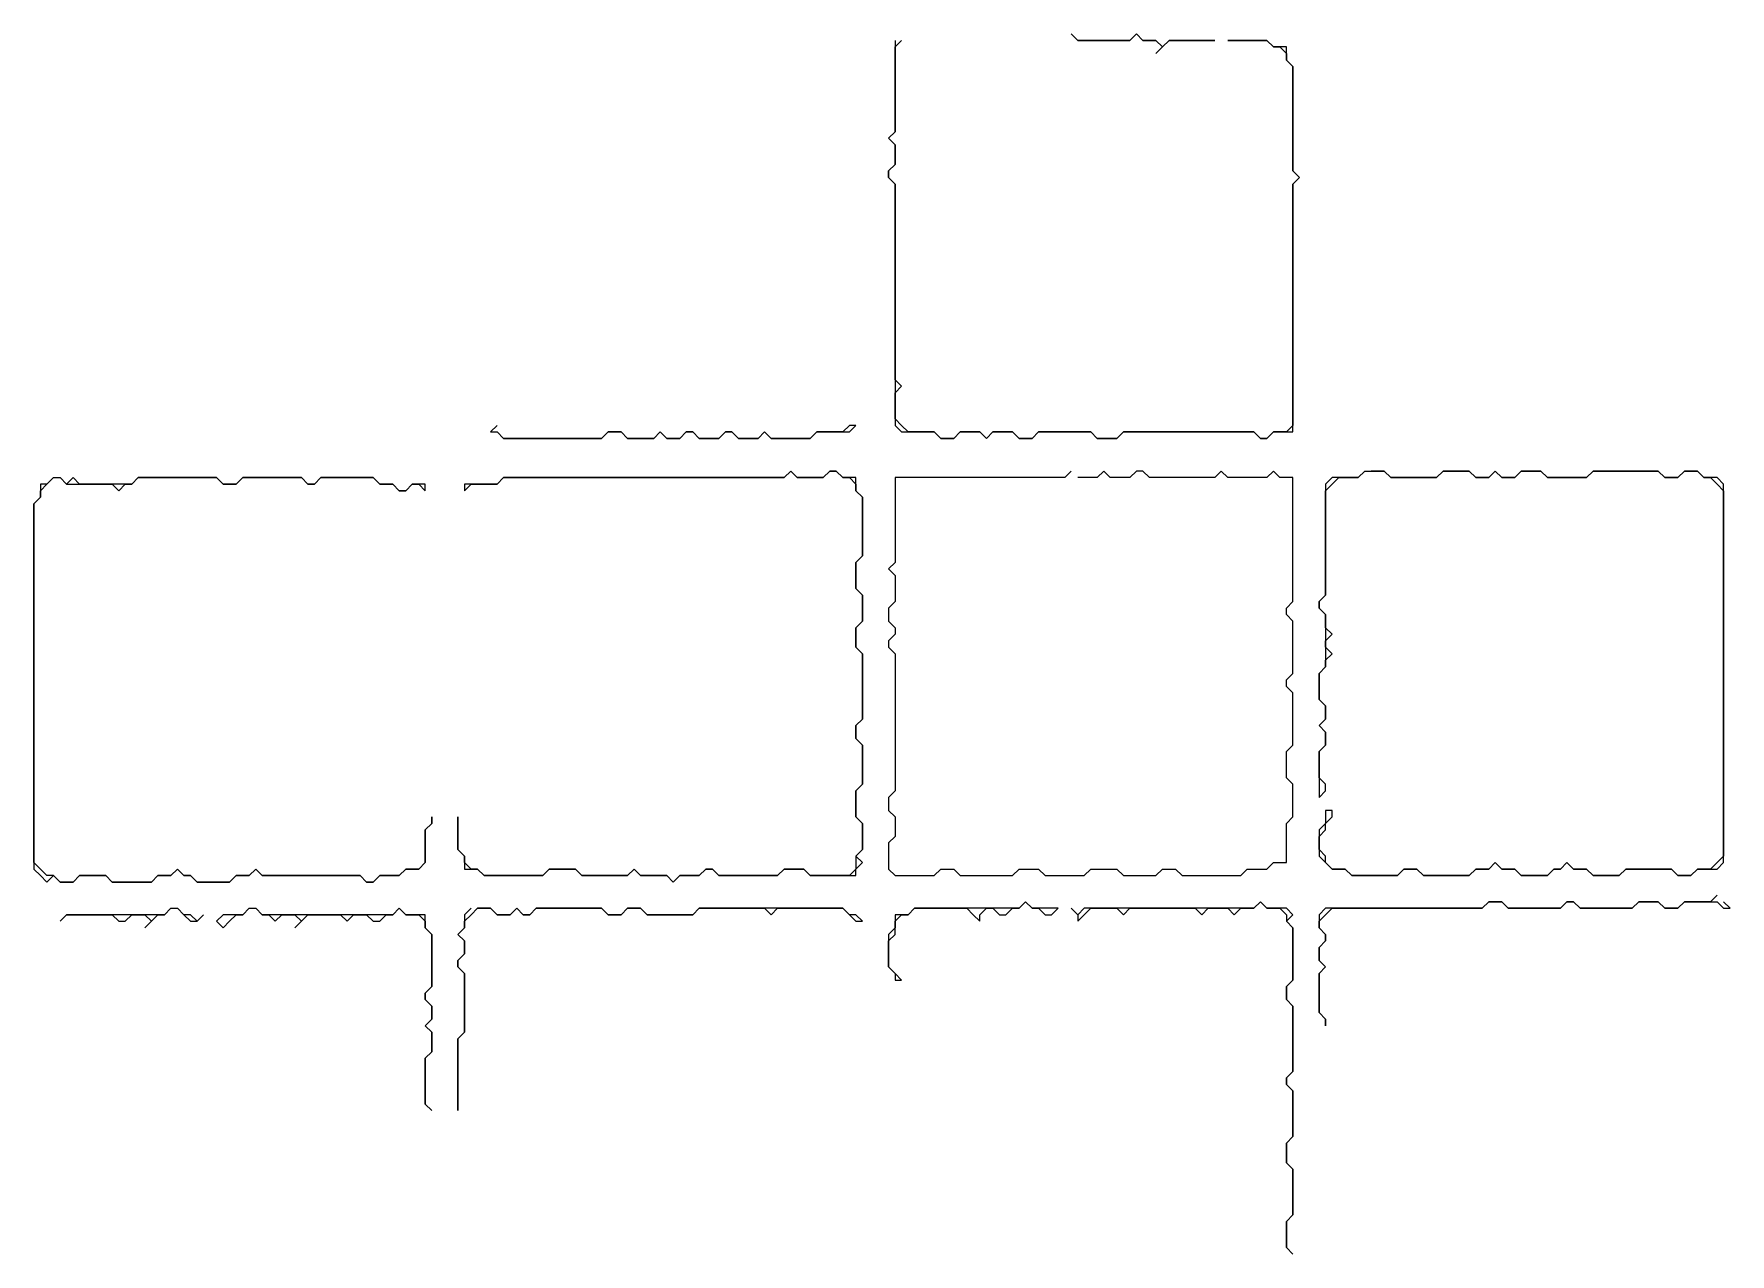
# Model space of a CAD drawing. Header units: metres. Extents: x 0 to 600, y 0 to 400.
# Drawn here: x 297.92 to 336.61, y 133.93 to 161.76 of the extents above; entities that cross this region are included whole.
import ezdxf

# ---------------------------------------------------------------- set-up
doc = ezdxf.new("R2010")
doc.units = ezdxf.units.M

msp = doc.modelspace()

# ---------------------------------------------------------------- linework, layer by layer
for points in [[(321.577, 161.756), (321.726, 161.607), (321.875, 161.607), (322.024, 161.607), (322.173, 161.607), (322.321, 161.607), (322.47, 161.607), (322.619, 161.607), (322.768, 161.607), (322.917, 161.607), (323.065, 161.756), (323.214, 161.607), (323.363, 161.607), (323.512, 161.607), (323.661, 161.458), (323.512, 161.31), (323.661, 161.458), (323.81, 161.607), (323.958, 161.607), (324.107, 161.607), (324.256, 161.607), (324.405, 161.607), (324.554, 161.607), (324.702, 161.607), (324.851, 161.607), (324.702, 161.607), (324.554, 161.607), (324.405, 161.607), (324.256, 161.607), (324.107, 161.607), (323.958, 161.607), (323.81, 161.607), (323.661, 161.458), (323.512, 161.607), (323.363, 161.607), (323.214, 161.607), (323.065, 161.756), (322.917, 161.607), (322.768, 161.607), (322.619, 161.607), (322.47, 161.607), (322.321, 161.607), (322.173, 161.607), (322.024, 161.607), (321.875, 161.607), (321.726, 161.607)], [(317.56, 161.607), (317.56, 161.458), (317.56, 161.31), (317.56, 161.161), (317.56, 161.012), (317.56, 160.863), (317.56, 160.714), (317.56, 160.565), (317.56, 160.417), (317.56, 160.268), (317.56, 160.119), (317.56, 159.97), (317.56, 159.821), (317.56, 159.673), (317.56, 159.524), (317.411, 159.375), (317.56, 159.226), (317.56, 159.077), (317.56, 158.929), (317.56, 158.78), (317.411, 158.631), (317.411, 158.482), (317.56, 158.333), (317.56, 158.185), (317.56, 158.036), (317.56, 157.887), (317.56, 157.738), (317.56, 157.589), (317.56, 157.44), (317.56, 157.292), (317.56, 157.143), (317.56, 156.994), (317.56, 156.845), (317.56, 156.696), (317.56, 156.548), (317.56, 156.399), (317.56, 156.25), (317.56, 156.101), (317.56, 155.952), (317.56, 155.804), (317.56, 155.655), (317.56, 155.506), (317.56, 155.357), (317.56, 155.208), (317.56, 155.06), (317.56, 154.911), (317.56, 154.762), (317.56, 154.613), (317.56, 154.464), (317.56, 154.315), (317.56, 154.167), (317.56, 154.018), (317.56, 153.869), (317.56, 153.72), (317.56, 153.571), (317.56, 153.423), (317.56, 153.274), (317.56, 153.125), (317.56, 152.976), (317.56, 152.827), (317.708, 152.679), (317.857, 152.679), (318.006, 152.679), (318.155, 152.679), (318.304, 152.679), (318.452, 152.679), (318.601, 152.53), (318.75, 152.53), (318.899, 152.53), (319.048, 152.679), (319.196, 152.679), (319.345, 152.679), (319.494, 152.679), (319.643, 152.53), (319.792, 152.679), (319.94, 152.679), (320.089, 152.679), (320.238, 152.679), (320.387, 152.53), (320.536, 152.53), (320.685, 152.53), (320.833, 152.679), (320.982, 152.679), (321.131, 152.679), (321.28, 152.679), (321.429, 152.679), (321.577, 152.679), (321.726, 152.679), (321.875, 152.679), (322.024, 152.679), (322.173, 152.53), (322.321, 152.53), (322.47, 152.53), (322.619, 152.53), (322.768, 152.679), (322.917, 152.679), (323.065, 152.679), (323.214, 152.679), (323.363, 152.679), (323.512, 152.679), (323.661, 152.679), (323.81, 152.679), (323.958, 152.679), (324.107, 152.679), (324.256, 152.679), (324.405, 152.679), (324.554, 152.679), (324.702, 152.679), (324.851, 152.679), (325, 152.679), (325.149, 152.679), (325.298, 152.679), (325.446, 152.679), (325.595, 152.679), (325.744, 152.679), (325.893, 152.53), (326.042, 152.53), (326.19, 152.679), (326.339, 152.679), (326.488, 152.679), (326.637, 152.679), (326.637, 152.827), (326.637, 152.976), (326.637, 153.125), (326.637, 153.274), (326.637, 153.423), (326.637, 153.571), (326.637, 153.72), (326.637, 153.869), (326.637, 154.018), (326.637, 154.167), (326.637, 154.315), (326.637, 154.464), (326.637, 154.613), (326.637, 154.762), (326.637, 154.911), (326.637, 155.06), (326.637, 155.208), (326.637, 155.357), (326.637, 155.506), (326.637, 155.655), (326.637, 155.804), (326.637, 155.952), (326.637, 156.101), (326.637, 156.25), (326.637, 156.399), (326.637, 156.548), (326.637, 156.696), (326.637, 156.845), (326.637, 156.994), (326.637, 157.143), (326.637, 157.292), (326.637, 157.44), (326.637, 157.589), (326.637, 157.738), (326.637, 157.887), (326.637, 158.036), (326.637, 158.185), (326.637, 158.333), (326.786, 158.482), (326.637, 158.631), (326.637, 158.78), (326.637, 158.929), (326.637, 159.077), (326.637, 159.226), (326.637, 159.375), (326.637, 159.524), (326.637, 159.673), (326.637, 159.821), (326.637, 159.97), (326.637, 160.119), (326.637, 160.268), (326.637, 160.417), (326.637, 160.565), (326.637, 160.714), (326.637, 160.863), (326.637, 161.012), (326.488, 161.161), (326.488, 161.31), (326.488, 161.458), (326.339, 161.458), (326.19, 161.458), (326.042, 161.607), (325.893, 161.607), (325.744, 161.607), (325.595, 161.607), (325.446, 161.607), (325.298, 161.607), (325.149, 161.607), (325.298, 161.607), (325.446, 161.607), (325.595, 161.607), (325.744, 161.607), (325.893, 161.607), (326.042, 161.607), (326.19, 161.458), (326.339, 161.458), (326.488, 161.31), (326.488, 161.161), (326.637, 161.012), (326.637, 160.863), (326.637, 160.714), (326.637, 160.565), (326.637, 160.417), (326.637, 160.268), (326.637, 160.119), (326.637, 159.97), (326.637, 159.821), (326.637, 159.673), (326.637, 159.524), (326.637, 159.375), (326.637, 159.226), (326.637, 159.077), (326.637, 158.929), (326.637, 158.78), (326.637, 158.631), (326.786, 158.482), (326.637, 158.333), (326.637, 158.185), (326.637, 158.036), (326.637, 157.887), (326.637, 157.738), (326.637, 157.589), (326.637, 157.44), (326.637, 157.292), (326.637, 157.143), (326.637, 156.994), (326.637, 156.845), (326.637, 156.696), (326.637, 156.548), (326.637, 156.399), (326.637, 156.25), (326.637, 156.101), (326.637, 155.952), (326.637, 155.804), (326.637, 155.655), (326.637, 155.506), (326.637, 155.357), (326.637, 155.208), (326.637, 155.06), (326.637, 154.911), (326.637, 154.762), (326.637, 154.613), (326.637, 154.464), (326.637, 154.315), (326.637, 154.167), (326.637, 154.018), (326.637, 153.869), (326.637, 153.72), (326.637, 153.571), (326.637, 153.423), (326.637, 153.274), (326.637, 153.125), (326.637, 152.976), (326.637, 152.827), (326.488, 152.679), (326.339, 152.679), (326.19, 152.679), (326.042, 152.53), (325.893, 152.53), (325.744, 152.679), (325.595, 152.679), (325.446, 152.679), (325.298, 152.679), (325.149, 152.679), (325, 152.679), (324.851, 152.679), (324.702, 152.679), (324.554, 152.679), (324.405, 152.679), (324.256, 152.679), (324.107, 152.679), (323.958, 152.679), (323.81, 152.679), (323.661, 152.679), (323.512, 152.679), (323.363, 152.679), (323.214, 152.679), (323.065, 152.679), (322.917, 152.679), (322.768, 152.679), (322.619, 152.53), (322.47, 152.53), (322.321, 152.53), (322.173, 152.53), (322.024, 152.679), (321.875, 152.679), (321.726, 152.679), (321.577, 152.679), (321.429, 152.679), (321.28, 152.679), (321.131, 152.679), (320.982, 152.679), (320.833, 152.679), (320.685, 152.53), (320.536, 152.53), (320.387, 152.53), (320.238, 152.679), (320.089, 152.679), (319.94, 152.679), (319.792, 152.679), (319.643, 152.53), (319.494, 152.679), (319.345, 152.679), (319.196, 152.679), (319.048, 152.679), (318.899, 152.53), (318.75, 152.53), (318.601, 152.53), (318.452, 152.679), (318.304, 152.679), (318.155, 152.679), (318.006, 152.679), (317.857, 152.679), (317.708, 152.827), (317.56, 152.976), (317.56, 153.125), (317.56, 153.274), (317.56, 153.423), (317.56, 153.571), (317.708, 153.72), (317.56, 153.869), (317.56, 154.018), (317.56, 154.167), (317.56, 154.315), (317.56, 154.464), (317.56, 154.613), (317.56, 154.762), (317.56, 154.911), (317.56, 155.06), (317.56, 155.208), (317.56, 155.357), (317.56, 155.506), (317.56, 155.655), (317.56, 155.804), (317.56, 155.952), (317.56, 156.101), (317.56, 156.25), (317.56, 156.399), (317.56, 156.548), (317.56, 156.696), (317.56, 156.845), (317.56, 156.994), (317.56, 157.143), (317.56, 157.292), (317.56, 157.44), (317.56, 157.589), (317.56, 157.738), (317.56, 157.887), (317.56, 158.036), (317.56, 158.185), (317.56, 158.333), (317.411, 158.482), (317.411, 158.631), (317.56, 158.78), (317.56, 158.929), (317.56, 159.077), (317.56, 159.226), (317.411, 159.375), (317.56, 159.524), (317.56, 159.673), (317.56, 159.821), (317.56, 159.97), (317.56, 160.119), (317.56, 160.268), (317.56, 160.417), (317.56, 160.565), (317.56, 160.714), (317.56, 160.863), (317.56, 161.012), (317.56, 161.161), (317.56, 161.31), (317.56, 161.458), (317.708, 161.607)], [(308.482, 152.827), (308.333, 152.679), (308.482, 152.679), (308.631, 152.53), (308.78, 152.53), (308.929, 152.53), (309.077, 152.53), (309.226, 152.53), (309.375, 152.53), (309.524, 152.53), (309.673, 152.53), (309.821, 152.53), (309.97, 152.53), (310.119, 152.53), (310.268, 152.53), (310.417, 152.53), (310.565, 152.53), (310.714, 152.53), (310.863, 152.53), (311.012, 152.679), (311.161, 152.679), (311.31, 152.679), (311.458, 152.53), (311.607, 152.53), (311.756, 152.53), (311.905, 152.53), (312.054, 152.53), (312.202, 152.679), (312.351, 152.53), (312.5, 152.53), (312.649, 152.53), (312.798, 152.679), (312.946, 152.679), (313.095, 152.53), (313.244, 152.53), (313.393, 152.53), (313.542, 152.53), (313.69, 152.679), (313.839, 152.679), (313.988, 152.53), (314.137, 152.53), (314.286, 152.53), (314.435, 152.53), (314.583, 152.679), (314.732, 152.53), (314.881, 152.53), (315.03, 152.53), (315.179, 152.53), (315.327, 152.53), (315.476, 152.53), (315.625, 152.53), (315.774, 152.679), (315.923, 152.679), (316.071, 152.679), (316.22, 152.679), (316.369, 152.679), (316.518, 152.679), (316.667, 152.827), (316.518, 152.827), (316.369, 152.679), (316.22, 152.679), (316.071, 152.679), (315.923, 152.679), (315.774, 152.679), (315.625, 152.53), (315.476, 152.53), (315.327, 152.53), (315.179, 152.53), (315.03, 152.53), (314.881, 152.53), (314.732, 152.53), (314.583, 152.679), (314.435, 152.53), (314.286, 152.53), (314.137, 152.53), (313.988, 152.53), (313.839, 152.679), (313.69, 152.679), (313.542, 152.53), (313.393, 152.53), (313.244, 152.53), (313.095, 152.53), (312.946, 152.679), (312.798, 152.679), (312.649, 152.53), (312.5, 152.53), (312.351, 152.53), (312.202, 152.679), (312.054, 152.53), (311.905, 152.53), (311.756, 152.53), (311.607, 152.53), (311.458, 152.53), (311.31, 152.679), (311.161, 152.679), (311.012, 152.679), (310.863, 152.53), (310.714, 152.53), (310.565, 152.53), (310.417, 152.53), (310.268, 152.53), (310.119, 152.53), (309.97, 152.53), (309.821, 152.53), (309.673, 152.53), (309.524, 152.53), (309.375, 152.53), (309.226, 152.53), (309.077, 152.53), (308.929, 152.53), (308.78, 152.53), (308.631, 152.53), (308.482, 152.679)], [(315.179, 151.786), (315.03, 151.637), (314.881, 151.637), (314.732, 151.637), (314.583, 151.637), (314.435, 151.637), (314.286, 151.637), (314.137, 151.637), (313.988, 151.637), (313.839, 151.637), (313.69, 151.637), (313.542, 151.637), (313.393, 151.637), (313.244, 151.637), (313.095, 151.637), (312.946, 151.637), (312.798, 151.637), (312.649, 151.637), (312.5, 151.637), (312.351, 151.637), (312.202, 151.637), (312.054, 151.637), (311.905, 151.637), (311.756, 151.637), (311.607, 151.637), (311.458, 151.637), (311.31, 151.637), (311.161, 151.637), (311.012, 151.637), (310.863, 151.637), (310.714, 151.637), (310.565, 151.637), (310.417, 151.637), (310.268, 151.637), (310.119, 151.637), (309.97, 151.637), (309.821, 151.637), (309.673, 151.637), (309.524, 151.637), (309.375, 151.637), (309.226, 151.637), (309.077, 151.637), (308.929, 151.637), (308.78, 151.637), (308.631, 151.637), (308.482, 151.488), (308.333, 151.488), (308.185, 151.488), (308.036, 151.488), (307.887, 151.488), (307.738, 151.488), (307.738, 151.339), (307.887, 151.488), (308.036, 151.488), (308.185, 151.488), (308.333, 151.488), (308.482, 151.488), (308.631, 151.637), (308.78, 151.637), (308.929, 151.637), (309.077, 151.637), (309.226, 151.637), (309.375, 151.637), (309.524, 151.637), (309.673, 151.637), (309.821, 151.637), (309.97, 151.637), (310.119, 151.637), (310.268, 151.637), (310.417, 151.637), (310.565, 151.637), (310.714, 151.637), (310.863, 151.637), (311.012, 151.637), (311.161, 151.637), (311.31, 151.637), (311.458, 151.637), (311.607, 151.637), (311.756, 151.637), (311.905, 151.637), (312.054, 151.637), (312.202, 151.637), (312.351, 151.637), (312.5, 151.637), (312.649, 151.637), (312.798, 151.637), (312.946, 151.637), (313.095, 151.637), (313.244, 151.637), (313.393, 151.637), (313.542, 151.637), (313.69, 151.637), (313.839, 151.637), (313.988, 151.637), (314.137, 151.637), (314.286, 151.637), (314.435, 151.637), (314.583, 151.637), (314.732, 151.637), (314.881, 151.637), (315.03, 151.637), (315.179, 151.786), (315.327, 151.637), (315.476, 151.637), (315.625, 151.637), (315.774, 151.637), (315.923, 151.637), (316.071, 151.786), (316.22, 151.786), (316.369, 151.637), (316.518, 151.637), (316.667, 151.488), (316.667, 151.339), (316.815, 151.19), (316.815, 151.042), (316.815, 150.893), (316.815, 150.744), (316.815, 150.595), (316.815, 150.446), (316.815, 150.298), (316.815, 150.149), (316.815, 150), (316.815, 149.851), (316.667, 149.702), (316.667, 149.554), (316.667, 149.405), (316.667, 149.256), (316.667, 149.107), (316.815, 148.958), (316.815, 148.81), (316.815, 148.661), (316.815, 148.512), (316.815, 148.363), (316.667, 148.214), (316.667, 148.065), (316.667, 147.917), (316.667, 147.768), (316.815, 147.619), (316.815, 147.47), (316.815, 147.321), (316.815, 147.173), (316.815, 147.024), (316.815, 146.875), (316.815, 146.726), (316.815, 146.577), (316.815, 146.429), (316.815, 146.28), (316.815, 146.131), (316.667, 145.982), (316.667, 145.833), (316.667, 145.685), (316.815, 145.536), (316.815, 145.387), (316.815, 145.238), (316.815, 145.089), (316.815, 144.94), (316.815, 144.792), (316.815, 144.643), (316.667, 144.494), (316.667, 144.345), (316.667, 144.196), (316.667, 144.048), (316.667, 143.899), (316.815, 143.75), (316.815, 143.601), (316.815, 143.452), (316.815, 143.304), (316.815, 143.155), (316.667, 143.006), (316.667, 142.857), (316.667, 142.708), (316.518, 142.56), (316.369, 142.56), (316.22, 142.56), (316.071, 142.56), (315.923, 142.56), (315.774, 142.56), (315.625, 142.56), (315.476, 142.708), (315.327, 142.708), (315.179, 142.708), (315.03, 142.708), (314.881, 142.56), (314.732, 142.56), (314.583, 142.56), (314.435, 142.56), (314.286, 142.56), (314.137, 142.56), (313.988, 142.56), (313.839, 142.56), (313.69, 142.56), (313.542, 142.56), (313.393, 142.708), (313.244, 142.708), (313.095, 142.56), (312.946, 142.56), (312.798, 142.56), (312.649, 142.56), (312.5, 142.411), (312.351, 142.56), (312.202, 142.56), (312.054, 142.56), (311.905, 142.56), (311.756, 142.56), (311.607, 142.708), (311.458, 142.56), (311.31, 142.56), (311.161, 142.56), (311.012, 142.56), (310.863, 142.56), (310.714, 142.56), (310.565, 142.56), (310.417, 142.56), (310.268, 142.708), (310.119, 142.708), (309.97, 142.708), (309.821, 142.708), (309.673, 142.708), (309.524, 142.56), (309.375, 142.56), (309.226, 142.56), (309.077, 142.56), (308.929, 142.56), (308.78, 142.56), (308.631, 142.56), (308.482, 142.56), (308.333, 142.56), (308.185, 142.56), (308.036, 142.708), (307.887, 142.708), (307.738, 142.857), (307.738, 143.006), (307.589, 143.155), (307.589, 143.304), (307.589, 143.452), (307.589, 143.601), (307.589, 143.75), (307.589, 143.899), (307.589, 143.75), (307.589, 143.601), (307.589, 143.452), (307.589, 143.304), (307.589, 143.155), (307.738, 143.006), (307.738, 142.857), (307.738, 142.708), (307.887, 142.708), (308.036, 142.708), (308.185, 142.56), (308.333, 142.56), (308.482, 142.56), (308.631, 142.56), (308.78, 142.56), (308.929, 142.56), (309.077, 142.56), (309.226, 142.56), (309.375, 142.56), (309.524, 142.56), (309.673, 142.708), (309.821, 142.708), (309.97, 142.708), (310.119, 142.708), (310.268, 142.708), (310.417, 142.56), (310.565, 142.56), (310.714, 142.56), (310.863, 142.56), (311.012, 142.56), (311.161, 142.56), (311.31, 142.56), (311.458, 142.56), (311.607, 142.708), (311.756, 142.56), (311.905, 142.56), (312.054, 142.56), (312.202, 142.56), (312.351, 142.56), (312.5, 142.411), (312.649, 142.56), (312.798, 142.56), (312.946, 142.56), (313.095, 142.56), (313.244, 142.708), (313.393, 142.708), (313.542, 142.56), (313.69, 142.56), (313.839, 142.56), (313.988, 142.56), (314.137, 142.56), (314.286, 142.56), (314.435, 142.56), (314.583, 142.56), (314.732, 142.56), (314.881, 142.56), (315.03, 142.708), (315.179, 142.708), (315.327, 142.708), (315.476, 142.708), (315.625, 142.56), (315.774, 142.56), (315.923, 142.56), (316.071, 142.56), (316.22, 142.56), (316.369, 142.56), (316.518, 142.56), (316.667, 142.56), (316.667, 142.708), (316.815, 142.857), (316.667, 143.006), (316.815, 143.155), (316.815, 143.304), (316.815, 143.452), (316.815, 143.601), (316.815, 143.75), (316.667, 143.899), (316.667, 144.048), (316.667, 144.196), (316.667, 144.345), (316.667, 144.494), (316.815, 144.643), (316.815, 144.792), (316.815, 144.94), (316.815, 145.089), (316.815, 145.238), (316.815, 145.387), (316.815, 145.536), (316.667, 145.685), (316.667, 145.833), (316.667, 145.982), (316.815, 146.131), (316.815, 146.28), (316.815, 146.429), (316.815, 146.577), (316.815, 146.726), (316.815, 146.875), (316.815, 147.024), (316.815, 147.173), (316.815, 147.321), (316.815, 147.47), (316.815, 147.619), (316.667, 147.768), (316.667, 147.917), (316.667, 148.065), (316.667, 148.214), (316.815, 148.363), (316.815, 148.512), (316.815, 148.661), (316.815, 148.81), (316.815, 148.958), (316.667, 149.107), (316.667, 149.256), (316.667, 149.405), (316.667, 149.554), (316.667, 149.702), (316.815, 149.851), (316.815, 150), (316.815, 150.149), (316.815, 150.298), (316.815, 150.446), (316.815, 150.595), (316.815, 150.744), (316.815, 150.893), (316.815, 151.042), (316.815, 151.19), (316.667, 151.339), (316.667, 151.488), (316.667, 151.637), (316.518, 151.637), (316.369, 151.637), (316.22, 151.786), (316.071, 151.786), (315.923, 151.637), (315.774, 151.637), (315.625, 151.637), (315.476, 151.637), (315.327, 151.637)], [(321.577, 151.786), (321.429, 151.637), (321.28, 151.637), (321.131, 151.637), (320.982, 151.637), (320.833, 151.637), (320.685, 151.637), (320.536, 151.637), (320.387, 151.637), (320.238, 151.637), (320.089, 151.637), (319.94, 151.637), (319.792, 151.637), (319.643, 151.637), (319.494, 151.637), (319.345, 151.637), (319.196, 151.637), (319.048, 151.637), (318.899, 151.637), (318.75, 151.637), (318.601, 151.637), (318.452, 151.637), (318.304, 151.637), (318.155, 151.637), (318.006, 151.637), (317.857, 151.637), (317.708, 151.637), (317.56, 151.637), (317.56, 151.488), (317.56, 151.339), (317.56, 151.19), (317.56, 151.042), (317.56, 150.893), (317.56, 150.744), (317.56, 150.595), (317.56, 150.446), (317.56, 150.298), (317.56, 150.149), (317.56, 150), (317.56, 149.851), (317.56, 149.702), (317.411, 149.554), (317.56, 149.405), (317.56, 149.256), (317.56, 149.107), (317.56, 148.958), (317.56, 148.81), (317.411, 148.661), (317.411, 148.512), (317.411, 148.363), (317.56, 148.214), (317.56, 148.065), (317.411, 147.917), (317.411, 147.768), (317.56, 147.619), (317.56, 147.47), (317.56, 147.321), (317.56, 147.173), (317.56, 147.024), (317.56, 146.875), (317.56, 146.726), (317.56, 146.577), (317.56, 146.429), (317.56, 146.28), (317.56, 146.131), (317.56, 145.982), (317.56, 145.833), (317.56, 145.685), (317.56, 145.536), (317.56, 145.387), (317.56, 145.238), (317.56, 145.089), (317.56, 144.94), (317.56, 144.792), (317.56, 144.643), (317.56, 144.494), (317.411, 144.345), (317.411, 144.196), (317.411, 144.048), (317.56, 143.899), (317.56, 143.75), (317.56, 143.601), (317.56, 143.452), (317.411, 143.304), (317.411, 143.155), (317.411, 143.006), (317.411, 142.857), (317.411, 142.708), (317.56, 142.56), (317.708, 142.56), (317.857, 142.56), (318.006, 142.56), (318.155, 142.56), (318.304, 142.56), (318.452, 142.56), (318.601, 142.708), (318.75, 142.708), (318.899, 142.708), (319.048, 142.56), (319.196, 142.56), (319.345, 142.56), (319.494, 142.56), (319.643, 142.56), (319.792, 142.56), (319.94, 142.56), (320.089, 142.56), (320.238, 142.56), (320.387, 142.708), (320.536, 142.708), (320.685, 142.708), (320.833, 142.708), (320.982, 142.56), (321.131, 142.56), (321.28, 142.56), (321.429, 142.56), (321.577, 142.56), (321.726, 142.56), (321.875, 142.56), (322.024, 142.708), (322.173, 142.708), (322.321, 142.708), (322.47, 142.708), (322.619, 142.708), (322.768, 142.56), (322.917, 142.56), (323.065, 142.56), (323.214, 142.56), (323.363, 142.56), (323.512, 142.56), (323.661, 142.708), (323.81, 142.708), (323.958, 142.708), (324.107, 142.56), (324.256, 142.56), (324.405, 142.56), (324.554, 142.56), (324.702, 142.56), (324.851, 142.56), (325, 142.56), (325.149, 142.56), (325.298, 142.56), (325.446, 142.56), (325.595, 142.708), (325.744, 142.708), (325.893, 142.708), (326.042, 142.708), (326.19, 142.857), (326.339, 142.857), (326.488, 142.857), (326.488, 143.006), (326.488, 143.155), (326.488, 143.304), (326.488, 143.452), (326.488, 143.601), (326.488, 143.75), (326.637, 143.899), (326.637, 144.048), (326.637, 144.196), (326.637, 144.345), (326.637, 144.494), (326.637, 144.643), (326.488, 144.792), (326.488, 144.94), (326.488, 145.089), (326.488, 145.238), (326.488, 145.387), (326.637, 145.536), (326.637, 145.685), (326.637, 145.833), (326.637, 145.982), (326.637, 146.131), (326.637, 146.28), (326.637, 146.429), (326.637, 146.577), (326.637, 146.726), (326.488, 146.875), (326.488, 147.024), (326.637, 147.173), (326.637, 147.321), (326.637, 147.47), (326.637, 147.619), (326.637, 147.768), (326.637, 147.917), (326.637, 148.065), (326.637, 148.214), (326.637, 148.363), (326.488, 148.512), (326.488, 148.661), (326.637, 148.81), (326.637, 148.958), (326.637, 149.107), (326.637, 149.256), (326.637, 149.405), (326.637, 149.554), (326.637, 149.702), (326.637, 149.851), (326.637, 150), (326.637, 150.149), (326.637, 150.298), (326.637, 150.446), (326.637, 150.595), (326.637, 150.744), (326.637, 150.893), (326.637, 151.042), (326.637, 151.19), (326.637, 151.339), (326.637, 151.488), (326.637, 151.637), (326.488, 151.637), (326.339, 151.637), (326.19, 151.786), (326.042, 151.637), (325.893, 151.637), (325.744, 151.637), (325.595, 151.637), (325.446, 151.637), (325.298, 151.637), (325.149, 151.637), (325, 151.786), (324.851, 151.637), (324.702, 151.637), (324.554, 151.637), (324.405, 151.637), (324.256, 151.637), (324.107, 151.637), (323.958, 151.637), (323.81, 151.637), (323.661, 151.637), (323.512, 151.637), (323.363, 151.637), (323.214, 151.786), (323.065, 151.786), (322.917, 151.637), (322.768, 151.637), (322.619, 151.637), (322.47, 151.637), (322.321, 151.786), (322.173, 151.637), (322.024, 151.637), (321.875, 151.637), (321.726, 151.637)], [(328.274, 151.786), (328.125, 151.637), (327.976, 151.637), (327.827, 151.637), (327.679, 151.637), (327.53, 151.637), (327.381, 151.488), (327.381, 151.339), (327.381, 151.19), (327.381, 151.042), (327.381, 150.893), (327.381, 150.744), (327.381, 150.595), (327.381, 150.446), (327.381, 150.298), (327.381, 150.149), (327.381, 150), (327.381, 149.851), (327.381, 149.702), (327.381, 149.554), (327.381, 149.405), (327.381, 149.256), (327.381, 149.107), (327.381, 148.958), (327.232, 148.81), (327.232, 148.661), (327.381, 148.512), (327.381, 148.363), (327.381, 148.214), (327.381, 148.065), (327.381, 147.917), (327.381, 147.768), (327.381, 147.619), (327.381, 147.47), (327.381, 147.321), (327.232, 147.173), (327.232, 147.024), (327.232, 146.875), (327.232, 146.726), (327.232, 146.577), (327.381, 146.429), (327.381, 146.28), (327.381, 146.131), (327.232, 145.982), (327.381, 145.833), (327.381, 145.685), (327.381, 145.536), (327.232, 145.387), (327.232, 145.238), (327.232, 145.089), (327.232, 144.94), (327.232, 144.792), (327.232, 144.643), (327.232, 144.494), (327.232, 144.345), (327.381, 144.494), (327.381, 144.643), (327.232, 144.792), (327.232, 144.94), (327.232, 145.089), (327.232, 145.238), (327.232, 145.387), (327.381, 145.536), (327.381, 145.685), (327.381, 145.833), (327.232, 145.982), (327.381, 146.131), (327.381, 146.28), (327.381, 146.429), (327.232, 146.577), (327.232, 146.726), (327.232, 146.875), (327.232, 147.024), (327.232, 147.173), (327.381, 147.321), (327.381, 147.47), (327.53, 147.619), (327.381, 147.768), (327.381, 147.917), (327.53, 148.065), (327.381, 148.214), (327.381, 148.363), (327.381, 148.512), (327.232, 148.661), (327.232, 148.81), (327.381, 148.958), (327.381, 149.107), (327.381, 149.256), (327.381, 149.405), (327.381, 149.554), (327.381, 149.702), (327.381, 149.851), (327.381, 150), (327.381, 150.149), (327.381, 150.298), (327.381, 150.446), (327.381, 150.595), (327.381, 150.744), (327.381, 150.893), (327.381, 151.042), (327.381, 151.19), (327.381, 151.339), (327.53, 151.488), (327.679, 151.637), (327.827, 151.637), (327.976, 151.637), (328.125, 151.637), (328.274, 151.786), (328.423, 151.786), (328.571, 151.786), (328.72, 151.786), (328.869, 151.637), (329.018, 151.637), (329.167, 151.637), (329.315, 151.637), (329.464, 151.637), (329.613, 151.637), (329.762, 151.637), (329.911, 151.637), (330.06, 151.786), (330.208, 151.786), (330.357, 151.786), (330.506, 151.786), (330.655, 151.786), (330.804, 151.637), (330.952, 151.637), (331.101, 151.637), (331.25, 151.786), (331.399, 151.637), (331.548, 151.637), (331.696, 151.637), (331.845, 151.786), (331.994, 151.786), (332.143, 151.786), (332.292, 151.786), (332.44, 151.637), (332.589, 151.637), (332.738, 151.637), (332.887, 151.637), (333.036, 151.637), (333.185, 151.637), (333.333, 151.637), (333.482, 151.786), (333.631, 151.786), (333.78, 151.786), (333.929, 151.786), (334.077, 151.786), (334.226, 151.786), (334.375, 151.786), (334.524, 151.786), (334.673, 151.786), (334.821, 151.786), (334.97, 151.786), (335.119, 151.637), (335.268, 151.637), (335.417, 151.637), (335.565, 151.786), (335.714, 151.786), (335.863, 151.786), (336.012, 151.637), (336.161, 151.637), (336.31, 151.488), (336.458, 151.339), (336.458, 151.19), (336.458, 151.042), (336.458, 150.893), (336.458, 150.744), (336.458, 150.595), (336.458, 150.446), (336.458, 150.298), (336.458, 150.149), (336.458, 150), (336.458, 149.851), (336.458, 149.702), (336.458, 149.554), (336.458, 149.405), (336.458, 149.256), (336.458, 149.107), (336.458, 148.958), (336.458, 148.81), (336.458, 148.661), (336.458, 148.512), (336.458, 148.363), (336.458, 148.214), (336.458, 148.065), (336.458, 147.917), (336.458, 147.768), (336.458, 147.619), (336.458, 147.47), (336.458, 147.321), (336.458, 147.173), (336.458, 147.024), (336.458, 146.875), (336.458, 146.726), (336.458, 146.577), (336.458, 146.429), (336.458, 146.28), (336.458, 146.131), (336.458, 145.982), (336.458, 145.833), (336.458, 145.685), (336.458, 145.536), (336.458, 145.387), (336.458, 145.238), (336.458, 145.089), (336.458, 144.94), (336.458, 144.792), (336.458, 144.643), (336.458, 144.494), (336.458, 144.345), (336.458, 144.196), (336.458, 144.048), (336.458, 143.899), (336.458, 143.75), (336.458, 143.601), (336.458, 143.452), (336.458, 143.304), (336.458, 143.155), (336.458, 143.006), (336.31, 142.857), (336.161, 142.708), (336.012, 142.708), (335.863, 142.708), (335.714, 142.56), (335.565, 142.56), (335.417, 142.56), (335.268, 142.708), (335.119, 142.708), (334.97, 142.708), (334.821, 142.708), (334.673, 142.708), (334.524, 142.708), (334.375, 142.708), (334.226, 142.708), (334.077, 142.56), (333.929, 142.56), (333.78, 142.56), (333.631, 142.56), (333.482, 142.56), (333.333, 142.708), (333.185, 142.708), (333.036, 142.708), (332.887, 142.857), (332.738, 142.708), (332.589, 142.708), (332.44, 142.56), (332.292, 142.56), (332.143, 142.56), (331.994, 142.56), (331.845, 142.56), (331.696, 142.708), (331.548, 142.708), (331.399, 142.708), (331.25, 142.857), (331.101, 142.708), (330.952, 142.708), (330.804, 142.708), (330.655, 142.56), (330.506, 142.56), (330.357, 142.56), (330.208, 142.56), (330.06, 142.56), (329.911, 142.56), (329.762, 142.56), (329.613, 142.56), (329.464, 142.708), (329.315, 142.708), (329.167, 142.708), (329.018, 142.56), (328.869, 142.56), (328.72, 142.56), (328.571, 142.56), (328.423, 142.56), (328.274, 142.56), (328.125, 142.56), (327.976, 142.56), (327.827, 142.708), (327.679, 142.708), (327.53, 142.708), (327.381, 142.857), (327.381, 143.006), (327.232, 143.155), (327.232, 143.304), (327.232, 143.452), (327.381, 143.601), (327.381, 143.75), (327.53, 143.899), (327.53, 144.048), (327.381, 144.048), (327.381, 143.899), (327.381, 143.75), (327.232, 143.601), (327.232, 143.452), (327.232, 143.304), (327.232, 143.155), (327.232, 143.006), (327.381, 142.857), (327.53, 142.708), (327.679, 142.708), (327.827, 142.708), (327.976, 142.56), (328.125, 142.56), (328.274, 142.56), (328.423, 142.56), (328.571, 142.56), (328.72, 142.56), (328.869, 142.56), (329.018, 142.56), (329.167, 142.708), (329.315, 142.708), (329.464, 142.708), (329.613, 142.56), (329.762, 142.56), (329.911, 142.56), (330.06, 142.56), (330.208, 142.56), (330.357, 142.56), (330.506, 142.56), (330.655, 142.56), (330.804, 142.708), (330.952, 142.708), (331.101, 142.708), (331.25, 142.857), (331.399, 142.708), (331.548, 142.708), (331.696, 142.708), (331.845, 142.56), (331.994, 142.56), (332.143, 142.56), (332.292, 142.56), (332.44, 142.56), (332.589, 142.708), (332.738, 142.708), (332.887, 142.857), (333.036, 142.708), (333.185, 142.708), (333.333, 142.708), (333.482, 142.56), (333.631, 142.56), (333.78, 142.56), (333.929, 142.56), (334.077, 142.56), (334.226, 142.708), (334.375, 142.708), (334.524, 142.708), (334.673, 142.708), (334.821, 142.708), (334.97, 142.708), (335.119, 142.708), (335.268, 142.708), (335.417, 142.56), (335.565, 142.56), (335.714, 142.56), (335.863, 142.708), (336.012, 142.708), (336.161, 142.708), (336.31, 142.708), (336.458, 142.857), (336.458, 143.006), (336.458, 143.155), (336.458, 143.304), (336.458, 143.452), (336.458, 143.601), (336.458, 143.75), (336.458, 143.899), (336.458, 144.048), (336.458, 144.196), (336.458, 144.345), (336.458, 144.494), (336.458, 144.643), (336.458, 144.792), (336.458, 144.94), (336.458, 145.089), (336.458, 145.238), (336.458, 145.387), (336.458, 145.536), (336.458, 145.685), (336.458, 145.833), (336.458, 145.982), (336.458, 146.131), (336.458, 146.28), (336.458, 146.429), (336.458, 146.577), (336.458, 146.726), (336.458, 146.875), (336.458, 147.024), (336.458, 147.173), (336.458, 147.321), (336.458, 147.47), (336.458, 147.619), (336.458, 147.768), (336.458, 147.917), (336.458, 148.065), (336.458, 148.214), (336.458, 148.363), (336.458, 148.512), (336.458, 148.661), (336.458, 148.81), (336.458, 148.958), (336.458, 149.107), (336.458, 149.256), (336.458, 149.405), (336.458, 149.554), (336.458, 149.702), (336.458, 149.851), (336.458, 150), (336.458, 150.149), (336.458, 150.298), (336.458, 150.446), (336.458, 150.595), (336.458, 150.744), (336.458, 150.893), (336.458, 151.042), (336.458, 151.19), (336.458, 151.339), (336.458, 151.488), (336.31, 151.637), (336.161, 151.637), (336.012, 151.637), (335.863, 151.786), (335.714, 151.786), (335.565, 151.786), (335.417, 151.637), (335.268, 151.637), (335.119, 151.637), (334.97, 151.786), (334.821, 151.786), (334.673, 151.786), (334.524, 151.786), (334.375, 151.786), (334.226, 151.786), (334.077, 151.786), (333.929, 151.786), (333.78, 151.786), (333.631, 151.786), (333.482, 151.786), (333.333, 151.637), (333.185, 151.637), (333.036, 151.637), (332.887, 151.637), (332.738, 151.637), (332.589, 151.637), (332.44, 151.637), (332.292, 151.786), (332.143, 151.786), (331.994, 151.786), (331.845, 151.786), (331.696, 151.637), (331.548, 151.637), (331.399, 151.637), (331.25, 151.786), (331.101, 151.637), (330.952, 151.637), (330.804, 151.637), (330.655, 151.786), (330.506, 151.786), (330.357, 151.786), (330.208, 151.786), (330.06, 151.786), (329.911, 151.637), (329.762, 151.637), (329.613, 151.637), (329.464, 151.637), (329.315, 151.637), (329.167, 151.637), (329.018, 151.637), (328.869, 151.637), (328.72, 151.786), (328.571, 151.786), (328.423, 151.786)], [(298.363, 151.637), (298.214, 151.488), (298.065, 151.488), (298.065, 151.339), (298.065, 151.19), (297.917, 151.042), (297.917, 150.893), (297.917, 150.744), (297.917, 150.595), (297.917, 150.446), (297.917, 150.298), (297.917, 150.149), (297.917, 150), (297.917, 149.851), (297.917, 149.702), (297.917, 149.554), (297.917, 149.405), (297.917, 149.256), (297.917, 149.107), (297.917, 148.958), (297.917, 148.81), (297.917, 148.661), (297.917, 148.512), (297.917, 148.363), (297.917, 148.214), (297.917, 148.065), (297.917, 147.917), (297.917, 147.768), (297.917, 147.619), (297.917, 147.47), (297.917, 147.321), (297.917, 147.173), (297.917, 147.024), (297.917, 146.875), (297.917, 146.726), (297.917, 146.577), (297.917, 146.429), (297.917, 146.28), (297.917, 146.131), (297.917, 145.982), (297.917, 145.833), (297.917, 145.685), (297.917, 145.536), (297.917, 145.387), (297.917, 145.238), (297.917, 145.089), (297.917, 144.94), (297.917, 144.792), (297.917, 144.643), (297.917, 144.494), (297.917, 144.345), (297.917, 144.196), (297.917, 144.048), (297.917, 143.899), (297.917, 143.75), (297.917, 143.601), (297.917, 143.452), (297.917, 143.304), (297.917, 143.155), (297.917, 143.006), (297.917, 142.857), (297.917, 142.708), (298.065, 142.56), (298.214, 142.411), (298.363, 142.56), (298.512, 142.411), (298.661, 142.411), (298.81, 142.411), (298.958, 142.56), (299.107, 142.56), (299.256, 142.56), (299.405, 142.56), (299.554, 142.56), (299.702, 142.411), (299.851, 142.411), (300, 142.411), (300.149, 142.411), (300.298, 142.411), (300.446, 142.411), (300.595, 142.411), (300.744, 142.56), (300.893, 142.56), (301.042, 142.56), (301.19, 142.708), (301.339, 142.56), (301.488, 142.56), (301.637, 142.411), (301.786, 142.411), (301.935, 142.411), (302.083, 142.411), (302.232, 142.411), (302.381, 142.411), (302.53, 142.56), (302.679, 142.56), (302.827, 142.56), (302.976, 142.708), (303.125, 142.56), (303.274, 142.56), (303.423, 142.56), (303.571, 142.56), (303.72, 142.56), (303.869, 142.56), (304.018, 142.56), (304.167, 142.56), (304.315, 142.56), (304.464, 142.56), (304.613, 142.56), (304.762, 142.56), (304.911, 142.56), (305.06, 142.56), (305.208, 142.56), (305.357, 142.56), (305.506, 142.411), (305.655, 142.411), (305.804, 142.56), (305.952, 142.56), (306.101, 142.56), (306.25, 142.56), (306.399, 142.708), (306.548, 142.708), (306.696, 142.708), (306.845, 142.857), (306.845, 143.006), (306.845, 143.155), (306.845, 143.304), (306.845, 143.452), (306.845, 143.601), (306.994, 143.75), (306.994, 143.899), (306.994, 143.75), (306.845, 143.601), (306.845, 143.452), (306.845, 143.304), (306.845, 143.155), (306.845, 143.006), (306.845, 142.857), (306.696, 142.708), (306.548, 142.708), (306.399, 142.708), (306.25, 142.56), (306.101, 142.56), (305.952, 142.56), (305.804, 142.56), (305.655, 142.411), (305.506, 142.411), (305.357, 142.56), (305.208, 142.56), (305.06, 142.56), (304.911, 142.56), (304.762, 142.56), (304.613, 142.56), (304.464, 142.56), (304.315, 142.56), (304.167, 142.56), (304.018, 142.56), (303.869, 142.56), (303.72, 142.56), (303.571, 142.56), (303.423, 142.56), (303.274, 142.56), (303.125, 142.56), (302.976, 142.708), (302.827, 142.56), (302.679, 142.56), (302.53, 142.56), (302.381, 142.411), (302.232, 142.411), (302.083, 142.411), (301.935, 142.411), (301.786, 142.411), (301.637, 142.411), (301.488, 142.56), (301.339, 142.56), (301.19, 142.708), (301.042, 142.56), (300.893, 142.56), (300.744, 142.56), (300.595, 142.411), (300.446, 142.411), (300.298, 142.411), (300.149, 142.411), (300, 142.411), (299.851, 142.411), (299.702, 142.411), (299.554, 142.56), (299.405, 142.56), (299.256, 142.56), (299.107, 142.56), (298.958, 142.56), (298.81, 142.411), (298.661, 142.411), (298.512, 142.411), (298.363, 142.56), (298.214, 142.56), (298.065, 142.708), (297.917, 142.857), (297.917, 143.006), (297.917, 143.155), (297.917, 143.304), (297.917, 143.452), (297.917, 143.601), (297.917, 143.75), (297.917, 143.899), (297.917, 144.048), (297.917, 144.196), (297.917, 144.345), (297.917, 144.494), (297.917, 144.643), (297.917, 144.792), (297.917, 144.94), (297.917, 145.089), (297.917, 145.238), (297.917, 145.387), (297.917, 145.536), (297.917, 145.685), (297.917, 145.833), (297.917, 145.982), (297.917, 146.131), (297.917, 146.28), (297.917, 146.429), (297.917, 146.577), (297.917, 146.726), (297.917, 146.875), (297.917, 147.024), (297.917, 147.173), (297.917, 147.321), (297.917, 147.47), (297.917, 147.619), (297.917, 147.768), (297.917, 147.917), (297.917, 148.065), (297.917, 148.214), (297.917, 148.363), (297.917, 148.512), (297.917, 148.661), (297.917, 148.81), (297.917, 148.958), (297.917, 149.107), (297.917, 149.256), (297.917, 149.405), (297.917, 149.554), (297.917, 149.702), (297.917, 149.851), (297.917, 150), (297.917, 150.149), (297.917, 150.298), (297.917, 150.446), (297.917, 150.595), (297.917, 150.744), (297.917, 150.893), (297.917, 151.042), (298.065, 151.19), (298.065, 151.339), (298.214, 151.488), (298.363, 151.637), (298.512, 151.637), (298.661, 151.488), (298.81, 151.488), (298.958, 151.488), (299.107, 151.488), (299.256, 151.488), (299.405, 151.488), (299.554, 151.488), (299.702, 151.488), (299.851, 151.339), (300, 151.488), (300.149, 151.488), (300.298, 151.637), (300.446, 151.637), (300.595, 151.637), (300.744, 151.637), (300.893, 151.637), (301.042, 151.637), (301.19, 151.637), (301.339, 151.637), (301.488, 151.637), (301.637, 151.637), (301.786, 151.637), (301.935, 151.637), (302.083, 151.637), (302.232, 151.488), (302.381, 151.488), (302.53, 151.488), (302.679, 151.637), (302.827, 151.637), (302.976, 151.637), (303.125, 151.637), (303.274, 151.637), (303.423, 151.637), (303.571, 151.637), (303.72, 151.637), (303.869, 151.637), (304.018, 151.637), (304.167, 151.488), (304.315, 151.488), (304.464, 151.637), (304.613, 151.637), (304.762, 151.637), (304.911, 151.637), (305.06, 151.637), (305.208, 151.637), (305.357, 151.637), (305.506, 151.637), (305.655, 151.637), (305.804, 151.488), (305.952, 151.488), (306.101, 151.488), (306.25, 151.339), (306.399, 151.339), (306.548, 151.488), (306.696, 151.488), (306.845, 151.339), (306.845, 151.488), (306.696, 151.488), (306.548, 151.488), (306.399, 151.339), (306.25, 151.339), (306.101, 151.488), (305.952, 151.488), (305.804, 151.488), (305.655, 151.637), (305.506, 151.637), (305.357, 151.637), (305.208, 151.637), (305.06, 151.637), (304.911, 151.637), (304.762, 151.637), (304.613, 151.637), (304.464, 151.637), (304.315, 151.488), (304.167, 151.488), (304.018, 151.637), (303.869, 151.637), (303.72, 151.637), (303.571, 151.637), (303.423, 151.637), (303.274, 151.637), (303.125, 151.637), (302.976, 151.637), (302.827, 151.637), (302.679, 151.637), (302.53, 151.488), (302.381, 151.488), (302.232, 151.488), (302.083, 151.637), (301.935, 151.637), (301.786, 151.637), (301.637, 151.637), (301.488, 151.637), (301.339, 151.637), (301.19, 151.637), (301.042, 151.637), (300.893, 151.637), (300.744, 151.637), (300.595, 151.637), (300.446, 151.637), (300.298, 151.637), (300.149, 151.488), (300, 151.488), (299.851, 151.488), (299.702, 151.488), (299.554, 151.488), (299.405, 151.488), (299.256, 151.488), (299.107, 151.488), (298.958, 151.488), (298.81, 151.637), (298.661, 151.488), (298.512, 151.637)], [(336.31, 142.113), (336.161, 141.964), (336.012, 141.964), (335.863, 141.964), (335.714, 141.964), (335.565, 141.964), (335.417, 141.815), (335.268, 141.815), (335.119, 141.815), (334.97, 141.964), (334.821, 141.964), (334.673, 141.964), (334.524, 141.964), (334.375, 141.815), (334.226, 141.815), (334.077, 141.815), (333.929, 141.815), (333.78, 141.815), (333.631, 141.815), (333.482, 141.815), (333.333, 141.815), (333.185, 141.815), (333.036, 141.964), (332.887, 141.964), (332.738, 141.815), (332.589, 141.815), (332.44, 141.815), (332.292, 141.815), (332.143, 141.815), (331.994, 141.815), (331.845, 141.815), (331.696, 141.815), (331.548, 141.815), (331.399, 141.964), (331.25, 141.964), (331.101, 141.964), (330.952, 141.815), (330.804, 141.815), (330.655, 141.815), (330.506, 141.815), (330.357, 141.815), (330.208, 141.815), (330.06, 141.815), (329.911, 141.815), (329.762, 141.815), (329.613, 141.815), (329.464, 141.815), (329.315, 141.815), (329.167, 141.815), (329.018, 141.815), (328.869, 141.815), (328.72, 141.815), (328.571, 141.815), (328.423, 141.815), (328.274, 141.815), (328.125, 141.815), (327.976, 141.815), (327.827, 141.815), (327.679, 141.815), (327.53, 141.815), (327.381, 141.815), (327.232, 141.667), (327.232, 141.518), (327.232, 141.369), (327.381, 141.22), (327.381, 141.071), (327.232, 140.923), (327.232, 140.774), (327.232, 140.625), (327.381, 140.476), (327.232, 140.327), (327.232, 140.179), (327.232, 140.03), (327.232, 139.881), (327.232, 139.732), (327.232, 139.583), (327.232, 139.435), (327.381, 139.286), (327.381, 139.137), (327.381, 139.286), (327.232, 139.435), (327.232, 139.583), (327.232, 139.732), (327.232, 139.881), (327.232, 140.03), (327.232, 140.179), (327.232, 140.327), (327.381, 140.476), (327.232, 140.625), (327.232, 140.774), (327.232, 140.923), (327.381, 141.071), (327.381, 141.22), (327.232, 141.369), (327.232, 141.518), (327.381, 141.667), (327.53, 141.815), (327.679, 141.815), (327.827, 141.815), (327.976, 141.815), (328.125, 141.815), (328.274, 141.815), (328.423, 141.815), (328.571, 141.815), (328.72, 141.815), (328.869, 141.815), (329.018, 141.815), (329.167, 141.815), (329.315, 141.815), (329.464, 141.815), (329.613, 141.815), (329.762, 141.815), (329.911, 141.815), (330.06, 141.815), (330.208, 141.815), (330.357, 141.815), (330.506, 141.815), (330.655, 141.815), (330.804, 141.815), (330.952, 141.815), (331.101, 141.964), (331.25, 141.964), (331.399, 141.964), (331.548, 141.815), (331.696, 141.815), (331.845, 141.815), (331.994, 141.815), (332.143, 141.815), (332.292, 141.815), (332.44, 141.815), (332.589, 141.815), (332.738, 141.815), (332.887, 141.964), (333.036, 141.964), (333.185, 141.815), (333.333, 141.815), (333.482, 141.815), (333.631, 141.815), (333.78, 141.815), (333.929, 141.815), (334.077, 141.815), (334.226, 141.815), (334.375, 141.815), (334.524, 141.964), (334.673, 141.964), (334.821, 141.964), (334.97, 141.964), (335.119, 141.815), (335.268, 141.815), (335.417, 141.815), (335.565, 141.964), (335.714, 141.964), (335.863, 141.964), (336.012, 141.964), (336.161, 141.964), (336.31, 141.964), (336.458, 141.815), (336.607, 141.815), (336.458, 141.964)], [(301.042, 141.815), (300.893, 141.667), (300.744, 141.667), (300.595, 141.667), (300.446, 141.667), (300.298, 141.667), (300.149, 141.667), (300, 141.667), (299.851, 141.667), (299.702, 141.667), (299.554, 141.667), (299.405, 141.667), (299.256, 141.667), (299.107, 141.667), (298.958, 141.667), (298.81, 141.667), (298.661, 141.667), (298.512, 141.518), (298.661, 141.667), (298.81, 141.667), (298.958, 141.667), (299.107, 141.667), (299.256, 141.667), (299.405, 141.667), (299.554, 141.667), (299.702, 141.667), (299.851, 141.518), (300, 141.518), (300.149, 141.667), (300.298, 141.667), (300.446, 141.667), (300.595, 141.518), (300.446, 141.369), (300.595, 141.518), (300.744, 141.667), (300.893, 141.667), (301.042, 141.815), (301.19, 141.815), (301.339, 141.667), (301.488, 141.518), (301.637, 141.518), (301.786, 141.667), (301.637, 141.518), (301.488, 141.667), (301.339, 141.667), (301.19, 141.815)], [(302.827, 141.815), (302.679, 141.667), (302.53, 141.667), (302.381, 141.667), (302.232, 141.667), (302.083, 141.518), (302.232, 141.369), (302.381, 141.518), (302.53, 141.667), (302.679, 141.667), (302.827, 141.815), (302.976, 141.815), (303.125, 141.667), (303.274, 141.667), (303.423, 141.518), (303.571, 141.667), (303.72, 141.667), (303.869, 141.667), (304.018, 141.518), (303.869, 141.369), (304.018, 141.518), (304.167, 141.667), (304.315, 141.667), (304.464, 141.667), (304.613, 141.667), (304.762, 141.667), (304.911, 141.667), (305.06, 141.518), (305.208, 141.667), (305.357, 141.667), (305.506, 141.667), (305.655, 141.518), (305.804, 141.518), (305.952, 141.667), (306.101, 141.667), (306.25, 141.815), (306.399, 141.667), (306.548, 141.667), (306.696, 141.667), (306.845, 141.518), (306.845, 141.369), (306.994, 141.22), (306.994, 141.071), (306.994, 140.923), (306.994, 140.774), (306.994, 140.625), (306.994, 140.476), (306.994, 140.327), (306.994, 140.179), (306.994, 140.03), (306.845, 139.881), (306.845, 139.732), (306.994, 139.583), (306.994, 139.435), (306.994, 139.286), (306.845, 139.137), (306.994, 138.988), (306.994, 138.839), (306.994, 138.69), (306.994, 138.542), (306.845, 138.393), (306.845, 138.244), (306.845, 138.095), (306.845, 137.946), (306.845, 137.798), (306.845, 137.649), (306.845, 137.5), (306.845, 137.351), (306.994, 137.202), (306.845, 137.351), (306.845, 137.5), (306.845, 137.649), (306.845, 137.798), (306.845, 137.946), (306.845, 138.095), (306.845, 138.244), (306.845, 138.393), (306.994, 138.542), (306.994, 138.69), (306.994, 138.839), (306.994, 138.988), (306.845, 139.137), (306.994, 139.286), (306.994, 139.435), (306.994, 139.583), (306.845, 139.732), (306.845, 139.881), (306.994, 140.03), (306.994, 140.179), (306.994, 140.327), (306.994, 140.476), (306.994, 140.625), (306.994, 140.774), (306.994, 140.923), (306.994, 141.071), (306.994, 141.22), (306.845, 141.369), (306.845, 141.518), (306.845, 141.667), (306.696, 141.667), (306.548, 141.667), (306.399, 141.667), (306.25, 141.815), (306.101, 141.667), (305.952, 141.667), (305.804, 141.667), (305.655, 141.667), (305.506, 141.667), (305.357, 141.667), (305.208, 141.667), (305.06, 141.667), (304.911, 141.667), (304.762, 141.667), (304.613, 141.667), (304.464, 141.667), (304.315, 141.667), (304.167, 141.667), (304.018, 141.667), (303.869, 141.667), (303.72, 141.667), (303.571, 141.667), (303.423, 141.667), (303.274, 141.667), (303.125, 141.667), (302.976, 141.815)], [(307.887, 141.815), (307.738, 141.667), (307.738, 141.518), (307.738, 141.369), (307.589, 141.22), (307.738, 141.071), (307.738, 140.923), (307.738, 140.774), (307.589, 140.625), (307.589, 140.476), (307.738, 140.327), (307.738, 140.179), (307.738, 140.03), (307.738, 139.881), (307.738, 139.732), (307.738, 139.583), (307.738, 139.435), (307.738, 139.286), (307.738, 139.137), (307.738, 138.988), (307.589, 138.839), (307.589, 138.69), (307.589, 138.542), (307.589, 138.393), (307.589, 138.244), (307.589, 138.095), (307.589, 137.946), (307.589, 137.798), (307.589, 137.649), (307.589, 137.5), (307.589, 137.351), (307.589, 137.202), (307.589, 137.351), (307.589, 137.5), (307.589, 137.649), (307.589, 137.798), (307.589, 137.946), (307.589, 138.095), (307.589, 138.244), (307.589, 138.393), (307.589, 138.542), (307.589, 138.69), (307.589, 138.839), (307.738, 138.988), (307.738, 139.137), (307.738, 139.286), (307.738, 139.435), (307.738, 139.583), (307.738, 139.732), (307.738, 139.881), (307.738, 140.03), (307.738, 140.179), (307.738, 140.327), (307.589, 140.476), (307.589, 140.625), (307.738, 140.774), (307.738, 140.923), (307.738, 141.071), (307.589, 141.22), (307.738, 141.369), (307.738, 141.518), (307.887, 141.667), (308.036, 141.815), (308.185, 141.815), (308.333, 141.815), (308.482, 141.667), (308.631, 141.667), (308.78, 141.667), (308.929, 141.815), (309.077, 141.667), (309.226, 141.667), (309.375, 141.815), (309.524, 141.815), (309.673, 141.815), (309.821, 141.815), (309.97, 141.815), (310.119, 141.815), (310.268, 141.815), (310.417, 141.815), (310.565, 141.815), (310.714, 141.815), (310.863, 141.815), (311.012, 141.667), (311.161, 141.667), (311.31, 141.667), (311.458, 141.815), (311.607, 141.815), (311.756, 141.815), (311.905, 141.667), (312.054, 141.667), (312.202, 141.667), (312.351, 141.667), (312.5, 141.667), (312.649, 141.667), (312.798, 141.667), (312.946, 141.667), (313.095, 141.815), (313.244, 141.815), (313.393, 141.815), (313.542, 141.815), (313.69, 141.815), (313.839, 141.815), (313.988, 141.815), (314.137, 141.815), (314.286, 141.815), (314.435, 141.815), (314.583, 141.815), (314.732, 141.667), (314.881, 141.815), (315.03, 141.815), (315.179, 141.815), (315.327, 141.815), (315.476, 141.815), (315.625, 141.815), (315.774, 141.815), (315.923, 141.815), (316.071, 141.815), (316.22, 141.815), (316.369, 141.815), (316.518, 141.667), (316.667, 141.518), (316.815, 141.518), (316.667, 141.667), (316.518, 141.667), (316.369, 141.815), (316.22, 141.815), (316.071, 141.815), (315.923, 141.815), (315.774, 141.815), (315.625, 141.815), (315.476, 141.815), (315.327, 141.815), (315.179, 141.815), (315.03, 141.815), (314.881, 141.815), (314.732, 141.815), (314.583, 141.815), (314.435, 141.815), (314.286, 141.815), (314.137, 141.815), (313.988, 141.815), (313.839, 141.815), (313.69, 141.815), (313.542, 141.815), (313.393, 141.815), (313.244, 141.815), (313.095, 141.815), (312.946, 141.667), (312.798, 141.667), (312.649, 141.667), (312.5, 141.667), (312.351, 141.667), (312.202, 141.667), (312.054, 141.667), (311.905, 141.667), (311.756, 141.815), (311.607, 141.815), (311.458, 141.815), (311.31, 141.667), (311.161, 141.667), (311.012, 141.667), (310.863, 141.815), (310.714, 141.815), (310.565, 141.815), (310.417, 141.815), (310.268, 141.815), (310.119, 141.815), (309.97, 141.815), (309.821, 141.815), (309.673, 141.815), (309.524, 141.815), (309.375, 141.815), (309.226, 141.667), (309.077, 141.667), (308.929, 141.815), (308.78, 141.667), (308.631, 141.667), (308.482, 141.667), (308.333, 141.815), (308.185, 141.815), (308.036, 141.815)], [(320.536, 141.964), (320.387, 141.815), (320.238, 141.815), (320.089, 141.815), (319.94, 141.815), (319.792, 141.815), (319.643, 141.815), (319.494, 141.815), (319.345, 141.815), (319.196, 141.815), (319.048, 141.815), (318.899, 141.815), (318.75, 141.815), (318.601, 141.815), (318.452, 141.815), (318.304, 141.815), (318.155, 141.815), (318.006, 141.815), (317.857, 141.667), (317.708, 141.667), (317.56, 141.667), (317.56, 141.518), (317.56, 141.369), (317.411, 141.22), (317.411, 141.071), (317.411, 140.923), (317.411, 140.774), (317.411, 140.625), (317.411, 140.476), (317.56, 140.327), (317.56, 140.179), (317.708, 140.179), (317.56, 140.327), (317.411, 140.476), (317.411, 140.625), (317.411, 140.774), (317.411, 140.923), (317.411, 141.071), (317.56, 141.22), (317.56, 141.369), (317.56, 141.518), (317.708, 141.667), (317.857, 141.667), (318.006, 141.815), (318.155, 141.815), (318.304, 141.815), (318.452, 141.815), (318.601, 141.815), (318.75, 141.815), (318.899, 141.815), (319.048, 141.815), (319.196, 141.815), (319.345, 141.667), (319.494, 141.518), (319.494, 141.667), (319.643, 141.815), (319.792, 141.815), (319.94, 141.667), (320.089, 141.667), (320.238, 141.815), (320.387, 141.815), (320.536, 141.964), (320.685, 141.815), (320.833, 141.815), (320.982, 141.667), (321.131, 141.667), (321.28, 141.815), (321.131, 141.815), (320.982, 141.815), (320.833, 141.815), (320.685, 141.815)], [(325.893, 141.964), (325.744, 141.815), (325.595, 141.815), (325.446, 141.815), (325.298, 141.815), (325.149, 141.815), (325, 141.815), (324.851, 141.815), (324.702, 141.815), (324.554, 141.815), (324.405, 141.815), (324.256, 141.815), (324.107, 141.815), (323.958, 141.815), (323.81, 141.815), (323.661, 141.815), (323.512, 141.815), (323.363, 141.815), (323.214, 141.815), (323.065, 141.815), (322.917, 141.815), (322.768, 141.815), (322.619, 141.815), (322.47, 141.815), (322.321, 141.815), (322.173, 141.815), (322.024, 141.815), (321.875, 141.815), (321.726, 141.667), (321.577, 141.815), (321.726, 141.667), (321.726, 141.518), (321.875, 141.667), (322.024, 141.815), (322.173, 141.815), (322.321, 141.815), (322.47, 141.815), (322.619, 141.815), (322.768, 141.667), (322.917, 141.815), (323.065, 141.815), (323.214, 141.815), (323.363, 141.815), (323.512, 141.815), (323.661, 141.815), (323.81, 141.815), (323.958, 141.815), (324.107, 141.815), (324.256, 141.815), (324.405, 141.815), (324.554, 141.667), (324.702, 141.815), (324.851, 141.815), (325, 141.815), (325.149, 141.815), (325.298, 141.667), (325.446, 141.815), (325.595, 141.815), (325.744, 141.815), (325.893, 141.964), (326.042, 141.815), (326.19, 141.815), (326.339, 141.815), (326.488, 141.667), (326.488, 141.518), (326.637, 141.369), (326.637, 141.22), (326.637, 141.071), (326.637, 140.923), (326.637, 140.774), (326.637, 140.625), (326.637, 140.476), (326.637, 140.327), (326.637, 140.179), (326.488, 140.03), (326.488, 139.881), (326.488, 139.732), (326.637, 139.583), (326.637, 139.435), (326.637, 139.286), (326.637, 139.137), (326.637, 138.988), (326.637, 138.839), (326.637, 138.69), (326.637, 138.542), (326.637, 138.393), (326.637, 138.244), (326.637, 138.095), (326.488, 137.946), (326.488, 137.798), (326.637, 137.649), (326.637, 137.5), (326.637, 137.351), (326.637, 137.202), (326.637, 137.054), (326.637, 136.905), (326.637, 136.756), (326.637, 136.607), (326.488, 136.458), (326.488, 136.31), (326.488, 136.161), (326.488, 136.012), (326.637, 135.863), (326.637, 135.714), (326.637, 135.565), (326.637, 135.417), (326.637, 135.268), (326.637, 135.119), (326.637, 134.97), (326.637, 134.821), (326.488, 134.673), (326.488, 134.524), (326.488, 134.375), (326.488, 134.226), (326.488, 134.077), (326.637, 133.929), (326.488, 134.077), (326.488, 134.226), (326.488, 134.375), (326.488, 134.524), (326.488, 134.673), (326.637, 134.821), (326.637, 134.97), (326.637, 135.119), (326.637, 135.268), (326.637, 135.417), (326.637, 135.565), (326.637, 135.714), (326.637, 135.863), (326.488, 136.012), (326.488, 136.161), (326.488, 136.31), (326.488, 136.458), (326.637, 136.607), (326.637, 136.756), (326.637, 136.905), (326.637, 137.054), (326.637, 137.202), (326.637, 137.351), (326.637, 137.5), (326.637, 137.649), (326.488, 137.798), (326.488, 137.946), (326.637, 138.095), (326.637, 138.244), (326.637, 138.393), (326.637, 138.542), (326.637, 138.69), (326.637, 138.839), (326.637, 138.988), (326.637, 139.137), (326.637, 139.286), (326.637, 139.435), (326.637, 139.583), (326.488, 139.732), (326.488, 139.881), (326.488, 140.03), (326.637, 140.179), (326.637, 140.327), (326.637, 140.476), (326.637, 140.625), (326.637, 140.774), (326.637, 140.923), (326.637, 141.071), (326.637, 141.22), (326.637, 141.369), (326.488, 141.518), (326.637, 141.667), (326.488, 141.815), (326.339, 141.815), (326.19, 141.815), (326.042, 141.815)]]:
    msp.add_lwpolyline(points)

doc.saveas('drawing.dxf')
